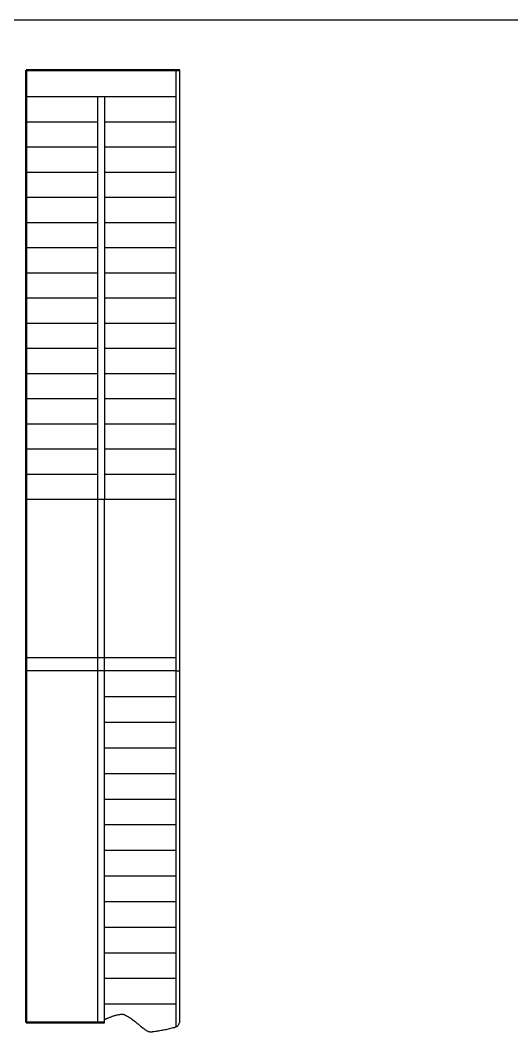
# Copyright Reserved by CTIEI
# Model space of a CAD drawing. Header units: metres. Extents: x -170 to 1091, y -90 to 504.
# Drawn here: x 188.39 to 193.2, y 65.94 to 75.84 of the extents above; entities that cross this region are included whole.
import ezdxf

# ---------------------------------------------------------------- set-up
doc = ezdxf.new("R2010")
doc.units = ezdxf.units.M
doc.linetypes.add('1 实线', pattern=[0])
doc.linetypes.add('5 双点画线', pattern=[10.5, 6.25, -1.25, 0.25, -1.25, 0.25, -1.25])
for name, color, linetype, lineweight in [('01 粗实线', 7, '1 实线', 50), ('02 细灰线', 253, '1 实线', 25), ('07 双点画线', 6, '5 双点画线', 25)]:
    doc.layers.add(name, color=color, linetype=linetype, lineweight=lineweight)
doc.layers.add('02', color=1, linetype='CONTINUOUS')

msp = doc.modelspace()

# ---------------------------------------------------------------- linework, layer by layer
at = {"layer": '01 粗实线'}
for p, q in [((188.4437, 75.3473, 0), (188.4437, 66.0273, 0)), ((188.4437, 75.3473, 0), (189.9467, 75.3473, 0)), ((188.4437, 66.0273, 0), (189.2114, 66.0273, 0))]:
    msp.add_line(p, q, dxfattribs=at)
at = {"layer": '01 粗实线', "color": 2, "lineweight": 25}
msp.add_open_spline([(189.2114, 66.0569, 0), (189.2131, 66.0577, 0), (189.2164, 66.0593, 0), (189.2214, 66.0618, 0), (189.2263, 66.0642, 0), (189.2314, 66.0665, 0), (189.239, 66.0697, 0), (189.2492, 66.0738, 0), (189.2619, 66.0788, 0), (189.2747, 66.0837, 0), (189.2875, 66.0885, 0), (189.301, 66.0935, 0), (189.3154, 66.098, 0), (189.3307, 66.1014, 0), (189.3462, 66.1041, 0), (189.3618, 66.1064, 0), (189.3743, 66.1087, 0), (189.384, 66.1097, 0), (189.3906, 66.109, 0), (189.3971, 66.1075, 0), (189.4035, 66.1054, 0), (189.4242, 66.0967, 0), (189.4574, 66.0775, 0), (189.5007, 66.0452, 0), (189.5421, 66.0102, 0), (189.5841, 65.9761, 0), (189.6157, 65.9517, 0), (189.6384, 65.9403, 0), (189.6491, 65.9379, 0), (189.6602, 65.9369, 0), (189.6713, 65.9372, 0), (189.6946, 65.9401, 0), (189.7301, 65.9456, 0), (189.7777, 65.9534, 0), (189.8251, 65.9624, 0), (189.8717, 65.9748, 0), (189.9063, 65.9821, 0), (189.9264, 65.9927, 0), (189.9323, 66.0008, 0), (189.937, 66.0098, 0), (189.9412, 66.0192, 0), (189.9449, 66.025, 0), (189.9467, 66.0279, 0)], degree=3, knots=[0, 0, 0, 0, 0.0055783, 0.0111041, 0.0166291, 0.0221515, 0.0276728, 0.0414628, 0.05512, 0.0687773, 0.0824343, 0.0960905, 0.1119135, 0.1276044, 0.1433454, 0.1591084, 0.1748389, 0.1814612, 0.188087, 0.1947997, 0.2015401, 0.2081957, 0.2620574, 0.3159252, 0.370241, 0.4246246, 0.4785639, 0.4894002, 0.5002859, 0.5113834, 0.5225526, 0.5335266, 0.5819514, 0.6302073, 0.6784296, 0.7266199, 0.7746677, 0.7840767, 0.7937331, 0.8040635, 0.8145725, 0.8246776, 0.8246776, 0.8246776, 0.8246776], dxfattribs=at)
at = {"layer": '02', "ltscale": 8}
msp.add_line((222.2, 75.8353, 0), (168.85, 75.8353, 0), dxfattribs=at)
at = {"layer": '02 细灰线', "color": 7}
for p, q in [((189.9093, 75.3473, 0), (189.9093, 69.4676, 0)), ((189.9467, 69.4676, 0), (189.9467, 75.3473, 0)), ((189.9093, 75.0854, 0), (188.4437, 75.0854, 0)), ((189.1416, 75.0854, 0), (189.1416, 71.1447, 0)), ((189.2114, 75.0854, 0), (189.2114, 71.1447, 0)), ((189.1416, 74.8391, 0), (188.4437, 74.8391, 0)), ((189.9093, 74.8391, 0), (189.2114, 74.8391, 0)), ((189.1416, 74.5928, 0), (188.4437, 74.5928, 0)), ((189.9093, 74.5928, 0), (189.2114, 74.5928, 0)), ((189.1416, 74.3465, 0), (188.4437, 74.3465, 0)), ((189.9093, 74.3465, 0), (189.2114, 74.3465, 0)), ((189.1416, 74.1002, 0), (188.4437, 74.1002, 0)), ((189.9093, 74.1002, 0), (189.2114, 74.1002, 0)), ((189.1416, 73.8539, 0), (188.4437, 73.8539, 0)), ((189.9093, 73.8539, 0), (189.2114, 73.8539, 0)), ((189.1416, 73.6076, 0), (188.4437, 73.6076, 0)), ((189.9093, 73.6076, 0), (189.2114, 73.6076, 0)), ((189.1416, 73.3613, 0), (188.4437, 73.3613, 0)), ((189.9093, 73.3613, 0), (189.2114, 73.3613, 0)), ((189.1416, 73.115, 0), (188.4437, 73.115, 0)), ((189.9093, 73.115, 0), (189.2114, 73.115, 0)), ((189.1416, 72.8687, 0), (188.4437, 72.8687, 0)), ((189.9093, 72.8687, 0), (189.2114, 72.8687, 0)), ((189.1416, 72.6224, 0), (188.4437, 72.6224, 0)), ((189.9093, 72.6224, 0), (189.2114, 72.6224, 0)), ((189.1416, 72.3762, 0), (188.4437, 72.3762, 0)), ((189.9093, 72.3762, 0), (189.2114, 72.3762, 0)), ((189.1416, 72.1299, 0), (188.4437, 72.1299, 0)), ((189.9093, 72.1299, 0), (189.2114, 72.1299, 0)), ((189.1416, 71.8836, 0), (188.4437, 71.8836, 0)), ((189.9093, 71.8836, 0), (189.2114, 71.8836, 0)), ((189.1416, 71.6373, 0), (188.4437, 71.6373, 0)), ((189.9093, 71.6373, 0), (189.2114, 71.6373, 0)), ((189.1416, 71.391, 0), (188.4437, 71.391, 0)), ((189.9093, 71.391, 0), (189.2114, 71.391, 0)), ((189.9093, 71.1447, 0), (188.4437, 71.1447, 0)), ((189.1416, 71.1447, 0), (189.1416, 66.0273, 0)), ((189.2114, 66.0273, 0), (189.2114, 71.1447, 0)), ((189.9093, 69.5947, 0), (188.4437, 69.5947, 0)), ((189.9093, 69.4676, 0), (188.4437, 69.4676, 0)), ((189.9093, 69.4676, 0), (189.9467, 69.4676, 0))]:
    msp.add_line(p, q, dxfattribs=at)
at = {"layer": '07 双点画线', "color": 2}
for p, q in [((189.9093, 69.4676, 0), (189.9093, 65.9924, 0)), ((189.9467, 66.0279, 0), (189.9467, 69.4676, 0)), ((189.2114, 69.217, 0), (189.9093, 69.217, 0)), ((189.2114, 68.9663, 0), (189.9093, 68.9663, 0)), ((189.2114, 68.7157, 0), (189.9093, 68.7157, 0)), ((189.2114, 68.4651, 0), (189.9093, 68.4651, 0)), ((189.2114, 68.2145, 0), (189.9093, 68.2145, 0)), ((189.2114, 67.9639, 0), (189.9093, 67.9639, 0)), ((189.2114, 67.7133, 0), (189.9093, 67.7133, 0)), ((189.2114, 67.4627, 0), (189.9093, 67.4627, 0)), ((189.2114, 67.2121, 0), (189.9093, 67.2121, 0)), ((189.2114, 66.9615, 0), (189.9093, 66.9615, 0)), ((189.2114, 66.7109, 0), (189.9093, 66.7109, 0)), ((189.2114, 66.4603, 0), (189.9093, 66.4603, 0)), ((189.2114, 66.2097, 0), (189.9093, 66.2097, 0))]:
    msp.add_line(p, q, dxfattribs=at)

doc.saveas('drawing.dxf')
